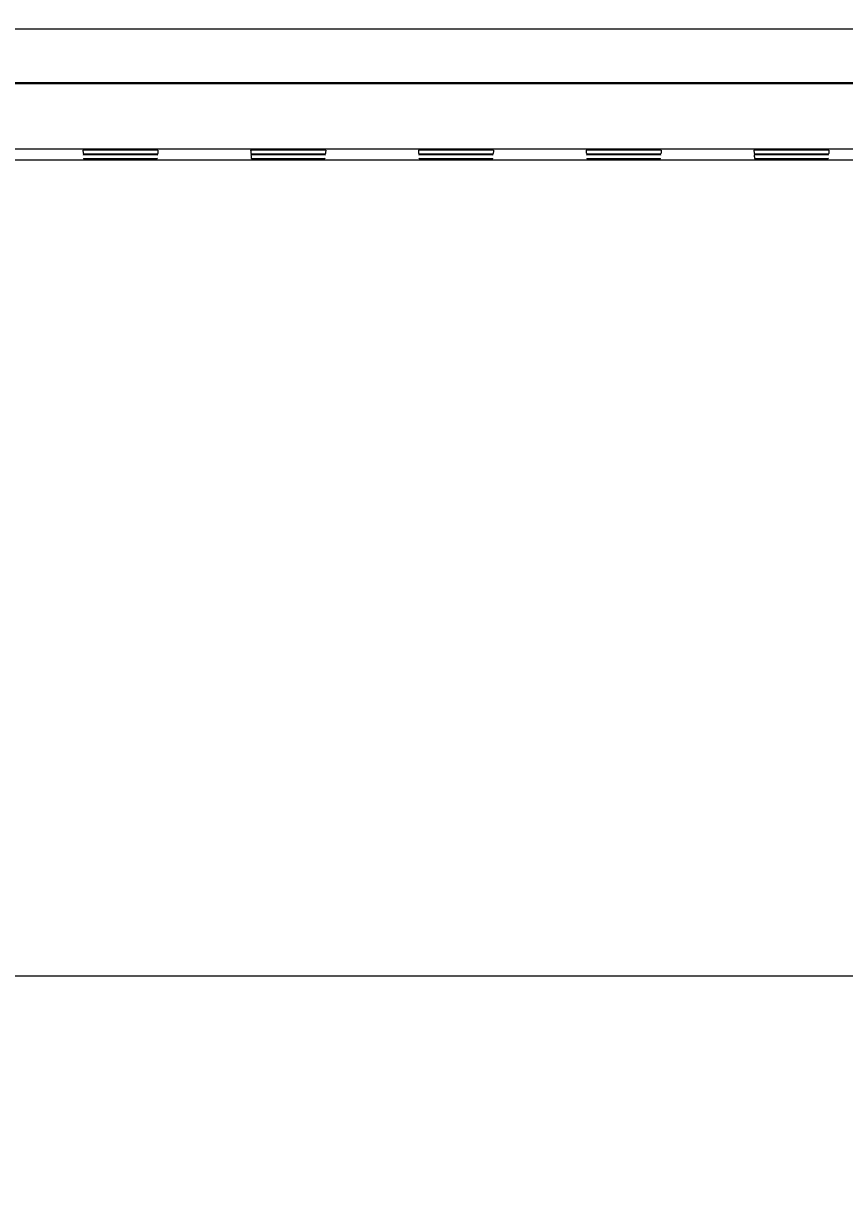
# Model space of a CAD drawing. Header units: millimetres. Extents: x -195 to 1349, y 148 to 750.
# Drawn here: x 1210.62 to 1232.63, y 473.46 to 505.18 of the extents above; entities that cross this region are included whole.
import ezdxf

# ---------------------------------------------------------------- set-up
doc = ezdxf.new("R2010")
doc.units = ezdxf.units.MM
doc.layers.get('0').update_dxf_attribs({"linetype": 'CONTINUOUS'})
doc.layers.get('Defpoints').update_dxf_attribs({"linetype": 'CONTINUOUS'})
doc.layers.add('4', color=7, linetype='CONTINUOUS', true_color=0xffffff)
doc.styles.add('ROMANC', font='romanc.shx', dxfattribs={"bigfont": 'gbcbig.shx'})
doc.dimstyles.new('YanXiu', dxfattribs={"dimtxt": 3.5, "dimasz": 2.2, "dimexe": 0.66, "dimexo": 0.66, "dimgap": 0.66, "dimtad": 0, "dimdec": 1, "dimdsep": 46, "dimtxsty": 'ROMANC', "dimcen": 0, "dimclrd": 131, "dimclre": 131, "dimclrt": 42, "dimazin": 2, "dimtfac": 1, "dimtdec": 1, "dimtofl": 0, "dimtmove": 0, "dimatfit": 3, "dimfxl": 1, "dimlwd": 5, "dimlwe": 5, "dimarcsym": 0})

# ---------------------------------------------------------------- blocks, each defined once
blk = doc.blocks.new('*D53')
at = {"color": 131, "lineweight": 5, "transparency": 16777216}
for p, q in [((1169.315, 493.241), (1169.315, 515.61)), ((1243.61, 492.48), (1243.61, 515.61)), ((1171.515, 514.95), (1200.469, 514.95)), ((1241.41, 514.95), (1212.456, 514.95))]:
    blk.add_line(p, q, dxfattribs=at)
at = {"color": 131, "lineweight": 18, "transparency": 16777216}
for points in [[(1171.515, 515.316), (1171.515, 514.583), (1169.315, 514.95)], [(1241.41, 515.316), (1241.41, 514.583), (1243.61, 514.95)]]:
    blk.add_solid(points, dxfattribs=at)
at = {"layer": 'Defpoints', "color": 0, "lineweight": 18, "transparency": 16777216}
for p in [(1243.61, 514.95), (1169.315, 492.581), (1243.61, 491.82)]:
    blk.add_point(p, dxfattribs=at)
at = {"color": 42, "lineweight": 18, "transparency": 16777216, "insert": (1206.462, 514.95), "char_height": 3.5, "attachment_point": 5, "style": 'ROMANC'}
blk.add_mtext('74.3', dxfattribs=at)
blk = doc.blocks.new('*D54')
at = {"color": 131, "lineweight": 5, "transparency": 16777216}
for p, q in [((1169.962, 501.388), (1169.962, 510.682)), ((1242.962, 501.388), (1242.962, 510.682)), ((1172.162, 510.022), (1202.969, 510.022)), ((1240.762, 510.022), (1209.956, 510.022))]:
    blk.add_line(p, q, dxfattribs=at)
at = {"color": 131, "lineweight": 18, "transparency": 16777216}
for points in [[(1172.162, 510.388), (1172.162, 509.655), (1169.962, 510.022)], [(1240.762, 510.388), (1240.762, 509.655), (1242.962, 510.022)]]:
    blk.add_solid(points, dxfattribs=at)
at = {"layer": 'Defpoints', "color": 0, "lineweight": 18, "transparency": 16777216}
for p in [(1242.962, 510.022), (1169.962, 500.728), (1242.962, 500.728)]:
    blk.add_point(p, dxfattribs=at)
at = {"color": 42, "lineweight": 18, "transparency": 16777216, "insert": (1206.462, 510.022), "char_height": 3.5, "attachment_point": 5, "style": 'ROMANC'}
blk.add_mtext('73', dxfattribs=at)
blk = doc.blocks.new('*D55')
at = {"color": 131, "lineweight": 5, "transparency": 16777216}
for p, q in [((1158.09, 492.7), (1158.09, 526.676)), ((1254.834, 492.885), (1254.834, 526.676)), ((1160.29, 526.016), (1200.469, 526.016)), ((1252.634, 526.016), (1212.456, 526.016))]:
    blk.add_line(p, q, dxfattribs=at)
at = {"color": 131, "lineweight": 18, "transparency": 16777216}
for points in [[(1160.29, 526.382), (1160.29, 525.649), (1158.09, 526.016)], [(1252.634, 526.382), (1252.634, 525.649), (1254.834, 526.016)]]:
    blk.add_solid(points, dxfattribs=at)
at = {"layer": 'Defpoints', "color": 0, "lineweight": 18, "transparency": 16777216}
for p in [(1254.834, 526.016), (1254.834, 492.225), (1158.09, 492.04)]:
    blk.add_point(p, dxfattribs=at)
at = {"color": 42, "lineweight": 18, "transparency": 16777216, "insert": (1206.462, 526.016), "char_height": 3.5, "attachment_point": 5, "style": 'ROMANC'}
blk.add_mtext('96.7', dxfattribs=at)
blk = doc.blocks.new('*D56')
at = {"color": 131, "lineweight": 5, "transparency": 16777216}
for p, q in [((1166.078, 504.008), (1166.078, 521.28)), ((1246.847, 504.008), (1246.847, 521.28)), ((1168.278, 520.62), (1200.469, 520.62)), ((1244.647, 520.62), (1212.456, 520.62))]:
    blk.add_line(p, q, dxfattribs=at)
at = {"color": 131, "lineweight": 18, "transparency": 16777216}
for points in [[(1168.278, 520.986), (1168.278, 520.253), (1166.078, 520.62)], [(1244.647, 520.986), (1244.647, 520.253), (1246.847, 520.62)]]:
    blk.add_solid(points, dxfattribs=at)
at = {"layer": 'Defpoints', "color": 0, "lineweight": 18, "transparency": 16777216}
for p in [(1246.847, 520.62), (1166.078, 503.348), (1246.847, 503.348)]:
    blk.add_point(p, dxfattribs=at)
at = {"color": 42, "lineweight": 18, "transparency": 16777216, "insert": (1206.462, 520.62), "char_height": 3.5, "attachment_point": 5, "style": 'ROMANC'}
blk.add_mtext('80.8', dxfattribs=at)
blk = doc.blocks.new('*D58')
at = {"color": 131, "lineweight": 5, "transparency": 16777216}
for p, q in [((1156.64, 502.079), (1156.64, 531.65)), ((1256.284, 502.079), (1256.284, 531.65)), ((1158.84, 530.99), (1200.469, 530.99)), ((1254.084, 530.99), (1212.456, 530.99))]:
    blk.add_line(p, q, dxfattribs=at)
at = {"color": 131, "lineweight": 18, "transparency": 16777216}
for points in [[(1158.84, 531.357), (1158.84, 530.624), (1156.64, 530.99)], [(1254.084, 531.357), (1254.084, 530.624), (1256.284, 530.99)]]:
    blk.add_solid(points, dxfattribs=at)
at = {"layer": 'Defpoints', "color": 0, "lineweight": 18, "transparency": 16777216}
for p in [(1256.284, 530.99), (1156.64, 501.419), (1256.284, 501.419)]:
    blk.add_point(p, dxfattribs=at)
at = {"color": 42, "lineweight": 18, "transparency": 16777216, "insert": (1206.462, 530.99), "char_height": 3.5, "attachment_point": 5, "style": 'ROMANC'}
blk.add_mtext('99.6', dxfattribs=at)
blk = doc.blocks.new('*D59')
at = {"color": 131, "lineweight": 5, "transparency": 16777216}
for p, q in [((1151.266, 503.956), (1151.266, 539.12)), ((1261.659, 503.956), (1261.659, 539.12)), ((1153.466, 538.46), (1199.219, 538.46)), ((1259.459, 538.46), (1213.706, 538.46))]:
    blk.add_line(p, q, dxfattribs=at)
at = {"color": 131, "lineweight": 18, "transparency": 16777216}
for points in [[(1153.466, 538.826), (1153.466, 538.093), (1151.266, 538.46)], [(1259.459, 538.826), (1259.459, 538.093), (1261.659, 538.46)]]:
    blk.add_solid(points, dxfattribs=at)
at = {"layer": 'Defpoints', "color": 0, "lineweight": 18, "transparency": 16777216}
for p in [(1261.659, 538.46), (1151.266, 503.296), (1261.659, 503.296)]:
    blk.add_point(p, dxfattribs=at)
at = {"color": 42, "lineweight": 18, "transparency": 16777216, "insert": (1206.462, 538.46), "char_height": 3.5, "attachment_point": 5, "style": 'ROMANC'}
blk.add_mtext('110.4', dxfattribs=at)
blk = doc.blocks.new('*D65')
at = {"color": 131, "lineweight": 5, "transparency": 16777216}
for p, q in [((1165.461, 474.118), (1165.461, 480.294)), ((1247.459, 474.118), (1247.459, 480.294)), ((1167.661, 479.634), (1202.967, 479.634)), ((1245.259, 479.634), (1209.953, 479.634))]:
    blk.add_line(p, q, dxfattribs=at)
at = {"color": 131, "lineweight": 18, "transparency": 16777216}
for points in [[(1167.661, 480.001), (1167.661, 479.267), (1165.461, 479.634)], [(1245.259, 480.001), (1245.259, 479.267), (1247.459, 479.634)]]:
    blk.add_solid(points, dxfattribs=at)
at = {"layer": 'Defpoints', "color": 0, "lineweight": 18, "transparency": 16777216}
for p in [(1247.459, 479.634), (1165.461, 473.458), (1247.459, 473.458)]:
    blk.add_point(p, dxfattribs=at)
at = {"color": 42, "lineweight": 18, "transparency": 16777216, "insert": (1206.46, 479.634), "char_height": 3.5, "attachment_point": 5, "style": 'ROMANC'}
blk.add_mtext('82', dxfattribs=at)

msp = doc.modelspace()

# ---------------------------------------------------------------- linework, layer by layer
at = {"layer": '4', "color": 7, "linetype": 'Continuous', "lineweight": 18}
for p, q in [((1247.243, 505.033), (1165.682, 505.033)), ((1246.876, 503.597), (1166.048, 503.597)), ((1246.847, 503.567), (1166.078, 503.567)), ((1175.44, 501.822), (1237.485, 501.822))]:
    msp.add_line(p, q, dxfattribs=at)
for points, knots in [([(1214.219, 501.785), (1214.219, 501.785), (1214.213, 501.786), (1214.194, 501.786), (1214.186, 501.786), (1214.172, 501.787), (1214.166, 501.787), (1214.155, 501.787), (1214.149, 501.787), (1214.13, 501.787), (1214.102, 501.787), (1214.068, 501.788), (1214.041, 501.788), (1214.032, 501.788), (1214.012, 501.788), (1214.002, 501.788), (1213.97, 501.788), (1213.948, 501.789), (1213.878, 501.789), (1213.828, 501.789), (1213.759, 501.789), (1213.745, 501.789), (1213.716, 501.789), (1213.702, 501.79), (1213.658, 501.79), (1213.629, 501.79), (1213.568, 501.79), (1213.537, 501.79), (1213.49, 501.79), (1213.474, 501.79), (1213.442, 501.79), (1213.426, 501.79), (1213.377, 501.79), (1213.312, 501.79), (1213.246, 501.79), (1213.18, 501.79), (1213.147, 501.79), (1213.098, 501.79), (1213.081, 501.79), (1213.049, 501.79), (1212.967, 501.79), (1212.889, 501.79), (1212.813, 501.79), (1212.797, 501.79), (1212.767, 501.79), (1212.753, 501.79), (1212.709, 501.789), (1212.681, 501.789), (1212.599, 501.789), (1212.548, 501.789), (1212.489, 501.789), (1212.478, 501.789), (1212.455, 501.788), (1212.445, 501.788), (1212.413, 501.788), (1212.394, 501.788), (1212.357, 501.788), (1212.34, 501.788), (1212.309, 501.787), (1212.295, 501.787), (1212.269, 501.787), (1212.247, 501.786), (1212.231, 501.786), (1212.218, 501.786), (1212.213, 501.786), (1212.207, 501.785), (1212.205, 501.785), (1212.205, 501.785)], [0, 0, 0, 0, 0.0625, 0.0625, 0.09375, 0.09375, 0.109375, 0.109375, 0.125, 0.125, 0.15625, 0.1875, 0.1875, 0.203125, 0.203125, 0.21875, 0.21875, 0.25, 0.25, 0.3125, 0.3125, 0.328125, 0.328125, 0.34375, 0.34375, 0.375, 0.375, 0.40625, 0.40625, 0.421875, 0.421875, 0.4375, 0.4375, 0.46875, 0.5, 0.5, 0.53125, 0.53125, 0.546875, 0.546875, 0.5625, 0.625, 0.625, 0.640625, 0.640625, 0.65625, 0.65625, 0.6875, 0.6875, 0.75, 0.75, 0.765625, 0.765625, 0.78125, 0.78125, 0.8125, 0.8125, 0.84375, 0.84375, 0.875, 0.875, 0.90625, 0.9375, 0.9375, 0.96875, 0.96875, 1, 1, 1, 1]), ([(1212.205, 501.785), (1212.206, 501.772), (1212.207, 501.758), (1212.209, 501.736), (1212.209, 501.727), (1212.21, 501.71), (1212.211, 501.703), (1212.211, 501.696)], [0, 0, 0, 0, 0.448295, 0.448295, 0.75351, 0.75351, 1, 1, 1, 1]), ([(1212.211, 501.696), (1212.212, 501.695), (1212.218, 501.695), (1212.237, 501.695), (1212.245, 501.694), (1212.264, 501.694), (1212.275, 501.694), (1212.3, 501.694), (1212.328, 501.693), (1212.362, 501.693), (1212.389, 501.693), (1212.398, 501.693), (1212.418, 501.693), (1212.428, 501.693), (1212.46, 501.692), (1212.482, 501.692), (1212.551, 501.692), (1212.601, 501.692), (1212.669, 501.691), (1212.683, 501.691), (1212.712, 501.691), (1212.726, 501.691), (1212.769, 501.691), (1212.799, 501.691), (1212.859, 501.691), (1212.89, 501.691), (1212.937, 501.691), (1212.952, 501.691), (1212.984, 501.691), (1213.001, 501.691), (1213.049, 501.691), (1213.114, 501.691), (1213.179, 501.691), (1213.244, 501.691), (1213.277, 501.691), (1213.326, 501.691), (1213.342, 501.691), (1213.375, 501.691), (1213.456, 501.691), (1213.534, 501.691), (1213.609, 501.691), (1213.624, 501.691), (1213.654, 501.691), (1213.669, 501.691), (1213.713, 501.691), (1213.741, 501.691), (1213.822, 501.692), (1213.873, 501.692), (1213.931, 501.692), (1213.942, 501.692), (1213.964, 501.692), (1213.975, 501.692), (1214.006, 501.693), (1214.026, 501.693), (1214.062, 501.693), (1214.079, 501.693), (1214.11, 501.693), (1214.124, 501.694), (1214.149, 501.694), (1214.171, 501.694), (1214.187, 501.695), (1214.2, 501.695), (1214.205, 501.695), (1214.212, 501.695), (1214.213, 501.696), (1214.213, 501.696)], [0, 0, 0, 0, 0.0625, 0.0625, 0.09375, 0.09375, 0.125, 0.125, 0.15625, 0.1875, 0.1875, 0.203125, 0.203125, 0.21875, 0.21875, 0.25, 0.25, 0.3125, 0.3125, 0.328125, 0.328125, 0.34375, 0.34375, 0.375, 0.375, 0.40625, 0.40625, 0.421875, 0.421875, 0.4375, 0.4375, 0.46875, 0.5, 0.5, 0.53125, 0.53125, 0.546875, 0.546875, 0.5625, 0.625, 0.625, 0.640625, 0.640625, 0.65625, 0.65625, 0.6875, 0.6875, 0.75, 0.75, 0.765625, 0.765625, 0.78125, 0.78125, 0.8125, 0.8125, 0.84375, 0.84375, 0.875, 0.875, 0.90625, 0.9375, 0.9375, 0.96875, 0.96875, 1, 1, 1, 1]), ([(1214.211, 501.659), (1214.211, 501.66), (1214.204, 501.66), (1214.185, 501.66), (1214.177, 501.661), (1214.163, 501.661), (1214.158, 501.661), (1214.147, 501.661), (1214.141, 501.661), (1214.122, 501.661), (1214.094, 501.662), (1214.061, 501.662), (1214.034, 501.662), (1214.024, 501.662), (1214.005, 501.662), (1213.995, 501.662), (1213.963, 501.663), (1213.941, 501.663), (1213.872, 501.663), (1213.822, 501.663), (1213.754, 501.664), (1213.74, 501.664), (1213.712, 501.664), (1213.698, 501.664), (1213.654, 501.664), (1213.625, 501.664), (1213.565, 501.664), (1213.534, 501.664), (1213.487, 501.664), (1213.472, 501.664), (1213.44, 501.664), (1213.424, 501.664), (1213.375, 501.664), (1213.311, 501.664), (1213.246, 501.664), (1213.181, 501.664), (1213.148, 501.664), (1213.099, 501.664), (1213.083, 501.664), (1213.05, 501.664), (1212.969, 501.664), (1212.892, 501.664), (1212.816, 501.664), (1212.801, 501.664), (1212.771, 501.664), (1212.757, 501.664), (1212.713, 501.664), (1212.685, 501.664), (1212.604, 501.663), (1212.554, 501.663), (1212.495, 501.663), (1212.484, 501.663), (1212.462, 501.663), (1212.451, 501.663), (1212.42, 501.662), (1212.401, 501.662), (1212.365, 501.662), (1212.348, 501.662), (1212.317, 501.662), (1212.303, 501.661), (1212.278, 501.661), (1212.256, 501.661), (1212.24, 501.66), (1212.227, 501.66), (1212.222, 501.66), (1212.216, 501.66), (1212.214, 501.659), (1212.214, 501.659)], [0, 0, 0, 0, 0.0625, 0.0625, 0.09375, 0.09375, 0.109375, 0.109375, 0.125, 0.125, 0.15625, 0.1875, 0.1875, 0.203125, 0.203125, 0.21875, 0.21875, 0.25, 0.25, 0.3125, 0.3125, 0.328125, 0.328125, 0.34375, 0.34375, 0.375, 0.375, 0.40625, 0.40625, 0.421875, 0.421875, 0.4375, 0.4375, 0.46875, 0.5, 0.5, 0.53125, 0.53125, 0.546875, 0.546875, 0.5625, 0.625, 0.625, 0.640625, 0.640625, 0.65625, 0.65625, 0.6875, 0.6875, 0.75, 0.75, 0.765625, 0.765625, 0.78125, 0.78125, 0.8125, 0.8125, 0.84375, 0.84375, 0.875, 0.875, 0.90625, 0.9375, 0.9375, 0.96875, 0.96875, 1, 1, 1, 1]), ([(1212.22, 501.57), (1212.22, 501.57), (1212.227, 501.569), (1212.246, 501.569), (1212.253, 501.569), (1212.272, 501.568), (1212.283, 501.568), (1212.308, 501.568), (1212.336, 501.568), (1212.369, 501.567), (1212.396, 501.567), (1212.406, 501.567), (1212.425, 501.567), (1212.435, 501.567), (1212.466, 501.567), (1212.488, 501.566), (1212.557, 501.566), (1212.607, 501.566), (1212.674, 501.566), (1212.688, 501.566), (1212.716, 501.566), (1212.73, 501.566), (1212.773, 501.565), (1212.802, 501.565), (1212.862, 501.565), (1212.893, 501.565), (1212.939, 501.565), (1212.955, 501.565), (1212.986, 501.565), (1213.002, 501.565), (1213.05, 501.565), (1213.115, 501.565), (1213.179, 501.565), (1213.244, 501.565), (1213.276, 501.565), (1213.325, 501.565), (1213.341, 501.565), (1213.374, 501.565), (1213.454, 501.565), (1213.531, 501.565), (1213.606, 501.565), (1213.621, 501.565), (1213.65, 501.565), (1213.665, 501.565), (1213.708, 501.566), (1213.736, 501.566), (1213.817, 501.566), (1213.867, 501.566), (1213.925, 501.566), (1213.936, 501.566), (1213.958, 501.567), (1213.968, 501.567), (1213.999, 501.567), (1214.019, 501.567), (1214.055, 501.567), (1214.071, 501.567), (1214.102, 501.568), (1214.116, 501.568), (1214.141, 501.568), (1214.163, 501.569), (1214.179, 501.569), (1214.191, 501.569), (1214.196, 501.569), (1214.203, 501.57), (1214.204, 501.57), (1214.204, 501.57)], [0, 0, 0, 0, 0.0625, 0.0625, 0.09375, 0.09375, 0.125, 0.125, 0.15625, 0.1875, 0.1875, 0.203125, 0.203125, 0.21875, 0.21875, 0.25, 0.25, 0.3125, 0.3125, 0.328125, 0.328125, 0.34375, 0.34375, 0.375, 0.375, 0.40625, 0.40625, 0.421875, 0.421875, 0.4375, 0.4375, 0.46875, 0.5, 0.5, 0.53125, 0.53125, 0.546875, 0.546875, 0.5625, 0.625, 0.625, 0.640625, 0.640625, 0.65625, 0.65625, 0.6875, 0.6875, 0.75, 0.75, 0.765625, 0.765625, 0.78125, 0.78125, 0.8125, 0.8125, 0.84375, 0.84375, 0.875, 0.875, 0.90625, 0.9375, 0.9375, 0.96875, 0.96875, 1, 1, 1, 1]), ([(1214.219, 501.785), (1214.218, 501.772), (1214.218, 501.758), (1214.216, 501.736), (1214.215, 501.727), (1214.214, 501.71), (1214.214, 501.703), (1214.213, 501.696)], [0, 0, 0, 0, 0.448296, 0.448296, 0.75351, 0.75351, 1, 1, 1, 1]), ([(1218.719, 501.785), (1218.719, 501.785), (1218.713, 501.786), (1218.694, 501.786), (1218.686, 501.786), (1218.672, 501.787), (1218.666, 501.787), (1218.655, 501.787), (1218.649, 501.787), (1218.63, 501.787), (1218.602, 501.787), (1218.568, 501.788), (1218.541, 501.788), (1218.532, 501.788), (1218.512, 501.788), (1218.502, 501.788), (1218.47, 501.788), (1218.448, 501.789), (1218.378, 501.789), (1218.328, 501.789), (1218.259, 501.789), (1218.245, 501.789), (1218.216, 501.789), (1218.202, 501.79), (1218.158, 501.79), (1218.129, 501.79), (1218.068, 501.79), (1218.037, 501.79), (1217.99, 501.79), (1217.974, 501.79), (1217.942, 501.79), (1217.926, 501.79), (1217.877, 501.79), (1217.812, 501.79), (1217.746, 501.79), (1217.68, 501.79), (1217.647, 501.79), (1217.598, 501.79), (1217.581, 501.79), (1217.549, 501.79), (1217.467, 501.79), (1217.389, 501.79), (1217.313, 501.79), (1217.297, 501.79), (1217.267, 501.79), (1217.253, 501.79), (1217.209, 501.789), (1217.181, 501.789), (1217.099, 501.789), (1217.048, 501.789), (1216.989, 501.789), (1216.978, 501.789), (1216.955, 501.788), (1216.945, 501.788), (1216.913, 501.788), (1216.894, 501.788), (1216.857, 501.788), (1216.84, 501.788), (1216.809, 501.787), (1216.795, 501.787), (1216.769, 501.787), (1216.747, 501.786), (1216.731, 501.786), (1216.718, 501.786), (1216.713, 501.786), (1216.707, 501.785), (1216.705, 501.785), (1216.705, 501.785)], [0, 0, 0, 0, 0.0625, 0.0625, 0.09375, 0.09375, 0.109375, 0.109375, 0.125, 0.125, 0.15625, 0.1875, 0.1875, 0.203125, 0.203125, 0.21875, 0.21875, 0.25, 0.25, 0.3125, 0.3125, 0.328125, 0.328125, 0.34375, 0.34375, 0.375, 0.375, 0.40625, 0.40625, 0.421875, 0.421875, 0.4375, 0.4375, 0.46875, 0.5, 0.5, 0.53125, 0.53125, 0.546875, 0.546875, 0.5625, 0.625, 0.625, 0.640625, 0.640625, 0.65625, 0.65625, 0.6875, 0.6875, 0.75, 0.75, 0.765625, 0.765625, 0.78125, 0.78125, 0.8125, 0.8125, 0.84375, 0.84375, 0.875, 0.875, 0.90625, 0.9375, 0.9375, 0.96875, 0.96875, 1, 1, 1, 1]), ([(1216.705, 501.785), (1216.706, 501.772), (1216.707, 501.758), (1216.709, 501.736), (1216.709, 501.727), (1216.71, 501.71), (1216.711, 501.703), (1216.711, 501.696)], [0, 0, 0, 0, 0.448295, 0.448295, 0.75351, 0.75351, 1, 1, 1, 1]), ([(1216.711, 501.696), (1216.712, 501.695), (1216.718, 501.695), (1216.737, 501.695), (1216.745, 501.694), (1216.764, 501.694), (1216.775, 501.694), (1216.8, 501.694), (1216.828, 501.693), (1216.862, 501.693), (1216.889, 501.693), (1216.898, 501.693), (1216.918, 501.693), (1216.928, 501.693), (1216.96, 501.692), (1216.982, 501.692), (1217.051, 501.692), (1217.101, 501.692), (1217.169, 501.691), (1217.183, 501.691), (1217.212, 501.691), (1217.226, 501.691), (1217.269, 501.691), (1217.299, 501.691), (1217.359, 501.691), (1217.39, 501.691), (1217.437, 501.691), (1217.452, 501.691), (1217.484, 501.691), (1217.501, 501.691), (1217.549, 501.691), (1217.614, 501.691), (1217.679, 501.691), (1217.744, 501.691), (1217.777, 501.691), (1217.826, 501.691), (1217.842, 501.691), (1217.875, 501.691), (1217.956, 501.691), (1218.034, 501.691), (1218.109, 501.691), (1218.124, 501.691), (1218.154, 501.691), (1218.169, 501.691), (1218.213, 501.691), (1218.241, 501.691), (1218.322, 501.692), (1218.373, 501.692), (1218.431, 501.692), (1218.442, 501.692), (1218.464, 501.692), (1218.475, 501.692), (1218.506, 501.693), (1218.526, 501.693), (1218.562, 501.693), (1218.579, 501.693), (1218.61, 501.693), (1218.624, 501.694), (1218.649, 501.694), (1218.671, 501.694), (1218.687, 501.695), (1218.7, 501.695), (1218.705, 501.695), (1218.712, 501.695), (1218.713, 501.696), (1218.713, 501.696)], [0, 0, 0, 0, 0.0625, 0.0625, 0.09375, 0.09375, 0.125, 0.125, 0.15625, 0.1875, 0.1875, 0.203125, 0.203125, 0.21875, 0.21875, 0.25, 0.25, 0.3125, 0.3125, 0.328125, 0.328125, 0.34375, 0.34375, 0.375, 0.375, 0.40625, 0.40625, 0.421875, 0.421875, 0.4375, 0.4375, 0.46875, 0.5, 0.5, 0.53125, 0.53125, 0.546875, 0.546875, 0.5625, 0.625, 0.625, 0.640625, 0.640625, 0.65625, 0.65625, 0.6875, 0.6875, 0.75, 0.75, 0.765625, 0.765625, 0.78125, 0.78125, 0.8125, 0.8125, 0.84375, 0.84375, 0.875, 0.875, 0.90625, 0.9375, 0.9375, 0.96875, 0.96875, 1, 1, 1, 1]), ([(1218.711, 501.659), (1218.711, 501.66), (1218.704, 501.66), (1218.685, 501.66), (1218.677, 501.661), (1218.663, 501.661), (1218.658, 501.661), (1218.647, 501.661), (1218.641, 501.661), (1218.622, 501.661), (1218.594, 501.662), (1218.561, 501.662), (1218.534, 501.662), (1218.524, 501.662), (1218.505, 501.662), (1218.495, 501.662), (1218.463, 501.663), (1218.441, 501.663), (1218.372, 501.663), (1218.322, 501.663), (1218.254, 501.664), (1218.24, 501.664), (1218.212, 501.664), (1218.198, 501.664), (1218.154, 501.664), (1218.125, 501.664), (1218.065, 501.664), (1218.034, 501.664), (1217.987, 501.664), (1217.972, 501.664), (1217.94, 501.664), (1217.924, 501.664), (1217.875, 501.664), (1217.811, 501.664), (1217.746, 501.664), (1217.681, 501.664), (1217.648, 501.664), (1217.599, 501.664), (1217.583, 501.664), (1217.55, 501.664), (1217.469, 501.664), (1217.392, 501.664), (1217.316, 501.664), (1217.301, 501.664), (1217.271, 501.664), (1217.257, 501.664), (1217.213, 501.664), (1217.185, 501.664), (1217.104, 501.663), (1217.054, 501.663), (1216.995, 501.663), (1216.984, 501.663), (1216.962, 501.663), (1216.951, 501.663), (1216.92, 501.662), (1216.901, 501.662), (1216.865, 501.662), (1216.848, 501.662), (1216.817, 501.662), (1216.803, 501.661), (1216.778, 501.661), (1216.756, 501.661), (1216.74, 501.66), (1216.727, 501.66), (1216.722, 501.66), (1216.716, 501.66), (1216.714, 501.659), (1216.714, 501.659)], [0, 0, 0, 0, 0.0625, 0.0625, 0.09375, 0.09375, 0.109375, 0.109375, 0.125, 0.125, 0.15625, 0.1875, 0.1875, 0.203125, 0.203125, 0.21875, 0.21875, 0.25, 0.25, 0.3125, 0.3125, 0.328125, 0.328125, 0.34375, 0.34375, 0.375, 0.375, 0.40625, 0.40625, 0.421875, 0.421875, 0.4375, 0.4375, 0.46875, 0.5, 0.5, 0.53125, 0.53125, 0.546875, 0.546875, 0.5625, 0.625, 0.625, 0.640625, 0.640625, 0.65625, 0.65625, 0.6875, 0.6875, 0.75, 0.75, 0.765625, 0.765625, 0.78125, 0.78125, 0.8125, 0.8125, 0.84375, 0.84375, 0.875, 0.875, 0.90625, 0.9375, 0.9375, 0.96875, 0.96875, 1, 1, 1, 1]), ([(1216.714, 501.659), (1216.715, 501.647), (1216.716, 501.635), (1216.717, 501.614), (1216.718, 501.605), (1216.719, 501.588), (1216.72, 501.579), (1216.72, 501.57)], [0, 0, 0, 0, 0.406541, 0.406541, 0.703271, 0.703271, 1, 1, 1, 1]), ([(1216.72, 501.57), (1216.72, 501.57), (1216.727, 501.569), (1216.746, 501.569), (1216.753, 501.569), (1216.772, 501.568), (1216.783, 501.568), (1216.808, 501.568), (1216.836, 501.568), (1216.869, 501.567), (1216.896, 501.567), (1216.906, 501.567), (1216.925, 501.567), (1216.935, 501.567), (1216.966, 501.567), (1216.988, 501.566), (1217.057, 501.566), (1217.107, 501.566), (1217.174, 501.566), (1217.188, 501.566), (1217.216, 501.566), (1217.23, 501.566), (1217.273, 501.565), (1217.302, 501.565), (1217.362, 501.565), (1217.393, 501.565), (1217.439, 501.565), (1217.455, 501.565), (1217.486, 501.565), (1217.502, 501.565), (1217.55, 501.565), (1217.615, 501.565), (1217.679, 501.565), (1217.744, 501.565), (1217.776, 501.565), (1217.825, 501.565), (1217.841, 501.565), (1217.874, 501.565), (1217.954, 501.565), (1218.031, 501.565), (1218.106, 501.565), (1218.121, 501.565), (1218.15, 501.565), (1218.165, 501.565), (1218.208, 501.566), (1218.236, 501.566), (1218.317, 501.566), (1218.367, 501.566), (1218.425, 501.566), (1218.436, 501.566), (1218.458, 501.567), (1218.468, 501.567), (1218.499, 501.567), (1218.519, 501.567), (1218.555, 501.567), (1218.571, 501.567), (1218.602, 501.568), (1218.616, 501.568), (1218.641, 501.568), (1218.663, 501.569), (1218.679, 501.569), (1218.691, 501.569), (1218.696, 501.569), (1218.703, 501.57), (1218.704, 501.57), (1218.704, 501.57)], [0, 0, 0, 0, 0.0625, 0.0625, 0.09375, 0.09375, 0.125, 0.125, 0.15625, 0.1875, 0.1875, 0.203125, 0.203125, 0.21875, 0.21875, 0.25, 0.25, 0.3125, 0.3125, 0.328125, 0.328125, 0.34375, 0.34375, 0.375, 0.375, 0.40625, 0.40625, 0.421875, 0.421875, 0.4375, 0.4375, 0.46875, 0.5, 0.5, 0.53125, 0.53125, 0.546875, 0.546875, 0.5625, 0.625, 0.625, 0.640625, 0.640625, 0.65625, 0.65625, 0.6875, 0.6875, 0.75, 0.75, 0.765625, 0.765625, 0.78125, 0.78125, 0.8125, 0.8125, 0.84375, 0.84375, 0.875, 0.875, 0.90625, 0.9375, 0.9375, 0.96875, 0.96875, 1, 1, 1, 1]), ([(1218.719, 501.785), (1218.718, 501.772), (1218.718, 501.758), (1218.716, 501.736), (1218.715, 501.727), (1218.714, 501.71), (1218.714, 501.703), (1218.713, 501.696)], [0, 0, 0, 0, 0.448296, 0.448296, 0.75351, 0.75351, 1, 1, 1, 1]), ([(1223.219, 501.785), (1223.219, 501.785), (1223.213, 501.786), (1223.194, 501.786), (1223.186, 501.786), (1223.172, 501.787), (1223.166, 501.787), (1223.155, 501.787), (1223.149, 501.787), (1223.13, 501.787), (1223.102, 501.787), (1223.068, 501.788), (1223.041, 501.788), (1223.032, 501.788), (1223.012, 501.788), (1223.002, 501.788), (1222.97, 501.788), (1222.948, 501.789), (1222.878, 501.789), (1222.828, 501.789), (1222.759, 501.789), (1222.745, 501.789), (1222.716, 501.789), (1222.702, 501.79), (1222.658, 501.79), (1222.629, 501.79), (1222.568, 501.79), (1222.537, 501.79), (1222.49, 501.79), (1222.474, 501.79), (1222.442, 501.79), (1222.426, 501.79), (1222.377, 501.79), (1222.312, 501.79), (1222.246, 501.79), (1222.18, 501.79), (1222.147, 501.79), (1222.098, 501.79), (1222.081, 501.79), (1222.049, 501.79), (1221.967, 501.79), (1221.889, 501.79), (1221.813, 501.79), (1221.797, 501.79), (1221.767, 501.79), (1221.753, 501.79), (1221.709, 501.789), (1221.681, 501.789), (1221.599, 501.789), (1221.548, 501.789), (1221.489, 501.789), (1221.478, 501.789), (1221.455, 501.788), (1221.445, 501.788), (1221.413, 501.788), (1221.394, 501.788), (1221.357, 501.788), (1221.34, 501.788), (1221.309, 501.787), (1221.295, 501.787), (1221.269, 501.787), (1221.247, 501.786), (1221.231, 501.786), (1221.218, 501.786), (1221.213, 501.786), (1221.207, 501.785), (1221.205, 501.785), (1221.205, 501.785)], [0, 0, 0, 0, 0.0625, 0.0625, 0.09375, 0.09375, 0.109375, 0.109375, 0.125, 0.125, 0.15625, 0.1875, 0.1875, 0.203125, 0.203125, 0.21875, 0.21875, 0.25, 0.25, 0.3125, 0.3125, 0.328125, 0.328125, 0.34375, 0.34375, 0.375, 0.375, 0.40625, 0.40625, 0.421875, 0.421875, 0.4375, 0.4375, 0.46875, 0.5, 0.5, 0.53125, 0.53125, 0.546875, 0.546875, 0.5625, 0.625, 0.625, 0.640625, 0.640625, 0.65625, 0.65625, 0.6875, 0.6875, 0.75, 0.75, 0.765625, 0.765625, 0.78125, 0.78125, 0.8125, 0.8125, 0.84375, 0.84375, 0.875, 0.875, 0.90625, 0.9375, 0.9375, 0.96875, 0.96875, 1, 1, 1, 1]), ([(1221.205, 501.785), (1221.206, 501.772), (1221.207, 501.758), (1221.209, 501.736), (1221.209, 501.727), (1221.21, 501.71), (1221.211, 501.703), (1221.211, 501.696)], [0, 0, 0, 0, 0.448295, 0.448295, 0.75351, 0.75351, 1, 1, 1, 1]), ([(1221.211, 501.696), (1221.212, 501.695), (1221.218, 501.695), (1221.237, 501.695), (1221.245, 501.694), (1221.264, 501.694), (1221.275, 501.694), (1221.3, 501.694), (1221.328, 501.693), (1221.362, 501.693), (1221.389, 501.693), (1221.398, 501.693), (1221.418, 501.693), (1221.428, 501.693), (1221.46, 501.692), (1221.482, 501.692), (1221.551, 501.692), (1221.601, 501.692), (1221.669, 501.691), (1221.683, 501.691), (1221.712, 501.691), (1221.726, 501.691), (1221.769, 501.691), (1221.799, 501.691), (1221.859, 501.691), (1221.89, 501.691), (1221.937, 501.691), (1221.952, 501.691), (1221.984, 501.691), (1222.001, 501.691), (1222.049, 501.691), (1222.114, 501.691), (1222.179, 501.691), (1222.244, 501.691), (1222.277, 501.691), (1222.326, 501.691), (1222.342, 501.691), (1222.375, 501.691), (1222.456, 501.691), (1222.534, 501.691), (1222.609, 501.691), (1222.624, 501.691), (1222.654, 501.691), (1222.669, 501.691), (1222.713, 501.691), (1222.741, 501.691), (1222.822, 501.692), (1222.873, 501.692), (1222.931, 501.692), (1222.942, 501.692), (1222.964, 501.692), (1222.975, 501.692), (1223.006, 501.693), (1223.026, 501.693), (1223.062, 501.693), (1223.079, 501.693), (1223.11, 501.693), (1223.124, 501.694), (1223.149, 501.694), (1223.171, 501.694), (1223.187, 501.695), (1223.2, 501.695), (1223.205, 501.695), (1223.212, 501.695), (1223.213, 501.696), (1223.213, 501.696)], [0, 0, 0, 0, 0.0625, 0.0625, 0.09375, 0.09375, 0.125, 0.125, 0.15625, 0.1875, 0.1875, 0.203125, 0.203125, 0.21875, 0.21875, 0.25, 0.25, 0.3125, 0.3125, 0.328125, 0.328125, 0.34375, 0.34375, 0.375, 0.375, 0.40625, 0.40625, 0.421875, 0.421875, 0.4375, 0.4375, 0.46875, 0.5, 0.5, 0.53125, 0.53125, 0.546875, 0.546875, 0.5625, 0.625, 0.625, 0.640625, 0.640625, 0.65625, 0.65625, 0.6875, 0.6875, 0.75, 0.75, 0.765625, 0.765625, 0.78125, 0.78125, 0.8125, 0.8125, 0.84375, 0.84375, 0.875, 0.875, 0.90625, 0.9375, 0.9375, 0.96875, 0.96875, 1, 1, 1, 1]), ([(1223.211, 501.659), (1223.211, 501.66), (1223.204, 501.66), (1223.185, 501.66), (1223.177, 501.661), (1223.163, 501.661), (1223.158, 501.661), (1223.147, 501.661), (1223.141, 501.661), (1223.122, 501.661), (1223.094, 501.662), (1223.061, 501.662), (1223.034, 501.662), (1223.024, 501.662), (1223.005, 501.662), (1222.995, 501.662), (1222.963, 501.663), (1222.941, 501.663), (1222.872, 501.663), (1222.822, 501.663), (1222.754, 501.664), (1222.74, 501.664), (1222.712, 501.664), (1222.698, 501.664), (1222.654, 501.664), (1222.625, 501.664), (1222.565, 501.664), (1222.534, 501.664), (1222.487, 501.664), (1222.472, 501.664), (1222.44, 501.664), (1222.424, 501.664), (1222.375, 501.664), (1222.311, 501.664), (1222.246, 501.664), (1222.181, 501.664), (1222.148, 501.664), (1222.099, 501.664), (1222.083, 501.664), (1222.05, 501.664), (1221.969, 501.664), (1221.892, 501.664), (1221.816, 501.664), (1221.801, 501.664), (1221.771, 501.664), (1221.757, 501.664), (1221.713, 501.664), (1221.685, 501.664), (1221.604, 501.663), (1221.554, 501.663), (1221.495, 501.663), (1221.484, 501.663), (1221.462, 501.663), (1221.451, 501.663), (1221.42, 501.662), (1221.401, 501.662), (1221.365, 501.662), (1221.348, 501.662), (1221.317, 501.662), (1221.303, 501.661), (1221.278, 501.661), (1221.256, 501.661), (1221.24, 501.66), (1221.227, 501.66), (1221.222, 501.66), (1221.216, 501.66), (1221.214, 501.659), (1221.214, 501.659)], [0, 0, 0, 0, 0.0625, 0.0625, 0.09375, 0.09375, 0.109375, 0.109375, 0.125, 0.125, 0.15625, 0.1875, 0.1875, 0.203125, 0.203125, 0.21875, 0.21875, 0.25, 0.25, 0.3125, 0.3125, 0.328125, 0.328125, 0.34375, 0.34375, 0.375, 0.375, 0.40625, 0.40625, 0.421875, 0.421875, 0.4375, 0.4375, 0.46875, 0.5, 0.5, 0.53125, 0.53125, 0.546875, 0.546875, 0.5625, 0.625, 0.625, 0.640625, 0.640625, 0.65625, 0.65625, 0.6875, 0.6875, 0.75, 0.75, 0.765625, 0.765625, 0.78125, 0.78125, 0.8125, 0.8125, 0.84375, 0.84375, 0.875, 0.875, 0.90625, 0.9375, 0.9375, 0.96875, 0.96875, 1, 1, 1, 1]), ([(1221.22, 501.57), (1221.22, 501.57), (1221.227, 501.569), (1221.246, 501.569), (1221.253, 501.569), (1221.272, 501.568), (1221.283, 501.568), (1221.308, 501.568), (1221.336, 501.568), (1221.369, 501.567), (1221.396, 501.567), (1221.406, 501.567), (1221.425, 501.567), (1221.435, 501.567), (1221.466, 501.567), (1221.488, 501.566), (1221.557, 501.566), (1221.607, 501.566), (1221.674, 501.566), (1221.688, 501.566), (1221.716, 501.566), (1221.73, 501.566), (1221.773, 501.565), (1221.802, 501.565), (1221.862, 501.565), (1221.893, 501.565), (1221.939, 501.565), (1221.955, 501.565), (1221.986, 501.565), (1222.002, 501.565), (1222.05, 501.565), (1222.115, 501.565), (1222.179, 501.565), (1222.244, 501.565), (1222.276, 501.565), (1222.325, 501.565), (1222.341, 501.565), (1222.374, 501.565), (1222.454, 501.565), (1222.531, 501.565), (1222.606, 501.565), (1222.621, 501.565), (1222.65, 501.565), (1222.665, 501.565), (1222.708, 501.566), (1222.736, 501.566), (1222.817, 501.566), (1222.867, 501.566), (1222.925, 501.566), (1222.936, 501.566), (1222.958, 501.567), (1222.968, 501.567), (1222.999, 501.567), (1223.019, 501.567), (1223.055, 501.567), (1223.071, 501.567), (1223.102, 501.568), (1223.116, 501.568), (1223.141, 501.568), (1223.163, 501.569), (1223.179, 501.569), (1223.191, 501.569), (1223.196, 501.569), (1223.203, 501.57), (1223.204, 501.57), (1223.204, 501.57)], [0, 0, 0, 0, 0.0625, 0.0625, 0.09375, 0.09375, 0.125, 0.125, 0.15625, 0.1875, 0.1875, 0.203125, 0.203125, 0.21875, 0.21875, 0.25, 0.25, 0.3125, 0.3125, 0.328125, 0.328125, 0.34375, 0.34375, 0.375, 0.375, 0.40625, 0.40625, 0.421875, 0.421875, 0.4375, 0.4375, 0.46875, 0.5, 0.5, 0.53125, 0.53125, 0.546875, 0.546875, 0.5625, 0.625, 0.625, 0.640625, 0.640625, 0.65625, 0.65625, 0.6875, 0.6875, 0.75, 0.75, 0.765625, 0.765625, 0.78125, 0.78125, 0.8125, 0.8125, 0.84375, 0.84375, 0.875, 0.875, 0.90625, 0.9375, 0.9375, 0.96875, 0.96875, 1, 1, 1, 1]), ([(1223.219, 501.785), (1223.218, 501.772), (1223.218, 501.758), (1223.216, 501.736), (1223.215, 501.727), (1223.214, 501.71), (1223.214, 501.703), (1223.213, 501.696)], [0, 0, 0, 0, 0.448296, 0.448296, 0.75351, 0.75351, 1, 1, 1, 1]), ([(1227.719, 501.785), (1227.719, 501.785), (1227.713, 501.786), (1227.694, 501.786), (1227.686, 501.786), (1227.672, 501.787), (1227.666, 501.787), (1227.655, 501.787), (1227.649, 501.787), (1227.63, 501.787), (1227.602, 501.787), (1227.568, 501.788), (1227.541, 501.788), (1227.532, 501.788), (1227.512, 501.788), (1227.502, 501.788), (1227.47, 501.788), (1227.448, 501.789), (1227.378, 501.789), (1227.328, 501.789), (1227.259, 501.789), (1227.245, 501.789), (1227.216, 501.789), (1227.202, 501.79), (1227.158, 501.79), (1227.129, 501.79), (1227.068, 501.79), (1227.037, 501.79), (1226.99, 501.79), (1226.974, 501.79), (1226.942, 501.79), (1226.926, 501.79), (1226.877, 501.79), (1226.812, 501.79), (1226.746, 501.79), (1226.68, 501.79), (1226.647, 501.79), (1226.598, 501.79), (1226.581, 501.79), (1226.549, 501.79), (1226.467, 501.79), (1226.389, 501.79), (1226.313, 501.79), (1226.297, 501.79), (1226.267, 501.79), (1226.253, 501.79), (1226.209, 501.789), (1226.181, 501.789), (1226.099, 501.789), (1226.048, 501.789), (1225.989, 501.789), (1225.978, 501.789), (1225.955, 501.788), (1225.945, 501.788), (1225.913, 501.788), (1225.894, 501.788), (1225.857, 501.788), (1225.84, 501.788), (1225.809, 501.787), (1225.795, 501.787), (1225.769, 501.787), (1225.747, 501.786), (1225.731, 501.786), (1225.718, 501.786), (1225.713, 501.786), (1225.707, 501.785), (1225.705, 501.785), (1225.705, 501.785)], [0, 0, 0, 0, 0.0625, 0.0625, 0.09375, 0.09375, 0.109375, 0.109375, 0.125, 0.125, 0.15625, 0.1875, 0.1875, 0.203125, 0.203125, 0.21875, 0.21875, 0.25, 0.25, 0.3125, 0.3125, 0.328125, 0.328125, 0.34375, 0.34375, 0.375, 0.375, 0.40625, 0.40625, 0.421875, 0.421875, 0.4375, 0.4375, 0.46875, 0.5, 0.5, 0.53125, 0.53125, 0.546875, 0.546875, 0.5625, 0.625, 0.625, 0.640625, 0.640625, 0.65625, 0.65625, 0.6875, 0.6875, 0.75, 0.75, 0.765625, 0.765625, 0.78125, 0.78125, 0.8125, 0.8125, 0.84375, 0.84375, 0.875, 0.875, 0.90625, 0.9375, 0.9375, 0.96875, 0.96875, 1, 1, 1, 1]), ([(1225.705, 501.785), (1225.706, 501.772), (1225.707, 501.758), (1225.709, 501.736), (1225.709, 501.727), (1225.71, 501.71), (1225.711, 501.703), (1225.711, 501.696)], [0, 0, 0, 0, 0.448295, 0.448295, 0.75351, 0.75351, 1, 1, 1, 1]), ([(1225.711, 501.696), (1225.712, 501.695), (1225.718, 501.695), (1225.737, 501.695), (1225.745, 501.694), (1225.764, 501.694), (1225.775, 501.694), (1225.8, 501.694), (1225.828, 501.693), (1225.862, 501.693), (1225.889, 501.693), (1225.898, 501.693), (1225.918, 501.693), (1225.928, 501.693), (1225.96, 501.692), (1225.982, 501.692), (1226.051, 501.692), (1226.101, 501.692), (1226.169, 501.691), (1226.183, 501.691), (1226.212, 501.691), (1226.226, 501.691), (1226.269, 501.691), (1226.299, 501.691), (1226.359, 501.691), (1226.39, 501.691), (1226.437, 501.691), (1226.452, 501.691), (1226.484, 501.691), (1226.501, 501.691), (1226.549, 501.691), (1226.614, 501.691), (1226.679, 501.691), (1226.744, 501.691), (1226.777, 501.691), (1226.826, 501.691), (1226.842, 501.691), (1226.875, 501.691), (1226.956, 501.691), (1227.034, 501.691), (1227.109, 501.691), (1227.124, 501.691), (1227.154, 501.691), (1227.169, 501.691), (1227.213, 501.691), (1227.241, 501.691), (1227.322, 501.692), (1227.373, 501.692), (1227.431, 501.692), (1227.442, 501.692), (1227.464, 501.692), (1227.475, 501.692), (1227.506, 501.693), (1227.526, 501.693), (1227.562, 501.693), (1227.579, 501.693), (1227.61, 501.693), (1227.624, 501.694), (1227.649, 501.694), (1227.671, 501.694), (1227.687, 501.695), (1227.7, 501.695), (1227.705, 501.695), (1227.712, 501.695), (1227.713, 501.696), (1227.713, 501.696)], [0, 0, 0, 0, 0.0625, 0.0625, 0.09375, 0.09375, 0.125, 0.125, 0.15625, 0.1875, 0.1875, 0.203125, 0.203125, 0.21875, 0.21875, 0.25, 0.25, 0.3125, 0.3125, 0.328125, 0.328125, 0.34375, 0.34375, 0.375, 0.375, 0.40625, 0.40625, 0.421875, 0.421875, 0.4375, 0.4375, 0.46875, 0.5, 0.5, 0.53125, 0.53125, 0.546875, 0.546875, 0.5625, 0.625, 0.625, 0.640625, 0.640625, 0.65625, 0.65625, 0.6875, 0.6875, 0.75, 0.75, 0.765625, 0.765625, 0.78125, 0.78125, 0.8125, 0.8125, 0.84375, 0.84375, 0.875, 0.875, 0.90625, 0.9375, 0.9375, 0.96875, 0.96875, 1, 1, 1, 1]), ([(1227.711, 501.659), (1227.711, 501.66), (1227.704, 501.66), (1227.685, 501.66), (1227.677, 501.661), (1227.663, 501.661), (1227.658, 501.661), (1227.647, 501.661), (1227.641, 501.661), (1227.622, 501.661), (1227.594, 501.662), (1227.561, 501.662), (1227.534, 501.662), (1227.524, 501.662), (1227.505, 501.662), (1227.495, 501.662), (1227.463, 501.663), (1227.441, 501.663), (1227.372, 501.663), (1227.322, 501.663), (1227.254, 501.664), (1227.24, 501.664), (1227.212, 501.664), (1227.198, 501.664), (1227.154, 501.664), (1227.125, 501.664), (1227.065, 501.664), (1227.034, 501.664), (1226.987, 501.664), (1226.972, 501.664), (1226.94, 501.664), (1226.924, 501.664), (1226.875, 501.664), (1226.811, 501.664), (1226.746, 501.664), (1226.681, 501.664), (1226.648, 501.664), (1226.599, 501.664), (1226.583, 501.664), (1226.55, 501.664), (1226.469, 501.664), (1226.392, 501.664), (1226.316, 501.664), (1226.301, 501.664), (1226.271, 501.664), (1226.257, 501.664), (1226.213, 501.664), (1226.185, 501.664), (1226.104, 501.663), (1226.054, 501.663), (1225.995, 501.663), (1225.984, 501.663), (1225.962, 501.663), (1225.951, 501.663), (1225.92, 501.662), (1225.901, 501.662), (1225.865, 501.662), (1225.848, 501.662), (1225.817, 501.662), (1225.803, 501.661), (1225.778, 501.661), (1225.756, 501.661), (1225.74, 501.66), (1225.727, 501.66), (1225.722, 501.66), (1225.716, 501.66), (1225.714, 501.659), (1225.714, 501.659)], [0, 0, 0, 0, 0.0625, 0.0625, 0.09375, 0.09375, 0.109375, 0.109375, 0.125, 0.125, 0.15625, 0.1875, 0.1875, 0.203125, 0.203125, 0.21875, 0.21875, 0.25, 0.25, 0.3125, 0.3125, 0.328125, 0.328125, 0.34375, 0.34375, 0.375, 0.375, 0.40625, 0.40625, 0.421875, 0.421875, 0.4375, 0.4375, 0.46875, 0.5, 0.5, 0.53125, 0.53125, 0.546875, 0.546875, 0.5625, 0.625, 0.625, 0.640625, 0.640625, 0.65625, 0.65625, 0.6875, 0.6875, 0.75, 0.75, 0.765625, 0.765625, 0.78125, 0.78125, 0.8125, 0.8125, 0.84375, 0.84375, 0.875, 0.875, 0.90625, 0.9375, 0.9375, 0.96875, 0.96875, 1, 1, 1, 1]), ([(1225.72, 501.57), (1225.72, 501.57), (1225.727, 501.569), (1225.746, 501.569), (1225.753, 501.569), (1225.772, 501.568), (1225.783, 501.568), (1225.808, 501.568), (1225.836, 501.568), (1225.869, 501.567), (1225.896, 501.567), (1225.906, 501.567), (1225.925, 501.567), (1225.935, 501.567), (1225.966, 501.567), (1225.988, 501.566), (1226.057, 501.566), (1226.107, 501.566), (1226.174, 501.566), (1226.188, 501.566), (1226.216, 501.566), (1226.23, 501.566), (1226.273, 501.565), (1226.302, 501.565), (1226.362, 501.565), (1226.393, 501.565), (1226.439, 501.565), (1226.455, 501.565), (1226.486, 501.565), (1226.502, 501.565), (1226.55, 501.565), (1226.615, 501.565), (1226.679, 501.565), (1226.744, 501.565), (1226.776, 501.565), (1226.825, 501.565), (1226.841, 501.565), (1226.874, 501.565), (1226.954, 501.565), (1227.031, 501.565), (1227.106, 501.565), (1227.121, 501.565), (1227.15, 501.565), (1227.165, 501.565), (1227.208, 501.566), (1227.236, 501.566), (1227.317, 501.566), (1227.367, 501.566), (1227.425, 501.566), (1227.436, 501.566), (1227.458, 501.567), (1227.468, 501.567), (1227.499, 501.567), (1227.519, 501.567), (1227.555, 501.567), (1227.571, 501.567), (1227.602, 501.568), (1227.616, 501.568), (1227.641, 501.568), (1227.663, 501.569), (1227.679, 501.569), (1227.691, 501.569), (1227.696, 501.569), (1227.703, 501.57), (1227.704, 501.57), (1227.704, 501.57)], [0, 0, 0, 0, 0.0625, 0.0625, 0.09375, 0.09375, 0.125, 0.125, 0.15625, 0.1875, 0.1875, 0.203125, 0.203125, 0.21875, 0.21875, 0.25, 0.25, 0.3125, 0.3125, 0.328125, 0.328125, 0.34375, 0.34375, 0.375, 0.375, 0.40625, 0.40625, 0.421875, 0.421875, 0.4375, 0.4375, 0.46875, 0.5, 0.5, 0.53125, 0.53125, 0.546875, 0.546875, 0.5625, 0.625, 0.625, 0.640625, 0.640625, 0.65625, 0.65625, 0.6875, 0.6875, 0.75, 0.75, 0.765625, 0.765625, 0.78125, 0.78125, 0.8125, 0.8125, 0.84375, 0.84375, 0.875, 0.875, 0.90625, 0.9375, 0.9375, 0.96875, 0.96875, 1, 1, 1, 1]), ([(1227.719, 501.785), (1227.718, 501.772), (1227.718, 501.758), (1227.716, 501.736), (1227.715, 501.727), (1227.714, 501.71), (1227.714, 501.703), (1227.713, 501.696)], [0, 0, 0, 0, 0.448296, 0.448296, 0.75351, 0.75351, 1, 1, 1, 1]), ([(1232.219, 501.785), (1232.219, 501.785), (1232.213, 501.786), (1232.194, 501.786), (1232.186, 501.786), (1232.172, 501.787), (1232.166, 501.787), (1232.155, 501.787), (1232.149, 501.787), (1232.13, 501.787), (1232.102, 501.787), (1232.068, 501.788), (1232.041, 501.788), (1232.032, 501.788), (1232.012, 501.788), (1232.002, 501.788), (1231.97, 501.788), (1231.948, 501.789), (1231.878, 501.789), (1231.828, 501.789), (1231.759, 501.789), (1231.745, 501.789), (1231.716, 501.789), (1231.702, 501.79), (1231.658, 501.79), (1231.629, 501.79), (1231.568, 501.79), (1231.537, 501.79), (1231.49, 501.79), (1231.474, 501.79), (1231.442, 501.79), (1231.426, 501.79), (1231.377, 501.79), (1231.312, 501.79), (1231.246, 501.79), (1231.18, 501.79), (1231.147, 501.79), (1231.098, 501.79), (1231.081, 501.79), (1231.049, 501.79), (1230.967, 501.79), (1230.889, 501.79), (1230.813, 501.79), (1230.797, 501.79), (1230.767, 501.79), (1230.753, 501.79), (1230.709, 501.789), (1230.681, 501.789), (1230.599, 501.789), (1230.548, 501.789), (1230.489, 501.789), (1230.478, 501.789), (1230.455, 501.788), (1230.445, 501.788), (1230.413, 501.788), (1230.394, 501.788), (1230.357, 501.788), (1230.34, 501.788), (1230.309, 501.787), (1230.295, 501.787), (1230.269, 501.787), (1230.247, 501.786), (1230.231, 501.786), (1230.218, 501.786), (1230.213, 501.786), (1230.207, 501.785), (1230.205, 501.785), (1230.205, 501.785)], [0, 0, 0, 0, 0.0625, 0.0625, 0.09375, 0.09375, 0.109375, 0.109375, 0.125, 0.125, 0.15625, 0.1875, 0.1875, 0.203125, 0.203125, 0.21875, 0.21875, 0.25, 0.25, 0.3125, 0.3125, 0.328125, 0.328125, 0.34375, 0.34375, 0.375, 0.375, 0.40625, 0.40625, 0.421875, 0.421875, 0.4375, 0.4375, 0.46875, 0.5, 0.5, 0.53125, 0.53125, 0.546875, 0.546875, 0.5625, 0.625, 0.625, 0.640625, 0.640625, 0.65625, 0.65625, 0.6875, 0.6875, 0.75, 0.75, 0.765625, 0.765625, 0.78125, 0.78125, 0.8125, 0.8125, 0.84375, 0.84375, 0.875, 0.875, 0.90625, 0.9375, 0.9375, 0.96875, 0.96875, 1, 1, 1, 1]), ([(1230.205, 501.785), (1230.206, 501.772), (1230.207, 501.758), (1230.209, 501.736), (1230.209, 501.727), (1230.21, 501.71), (1230.211, 501.703), (1230.211, 501.696)], [0, 0, 0, 0, 0.448295, 0.448295, 0.75351, 0.75351, 1, 1, 1, 1]), ([(1230.211, 501.696), (1230.212, 501.695), (1230.218, 501.695), (1230.237, 501.695), (1230.245, 501.694), (1230.264, 501.694), (1230.275, 501.694), (1230.3, 501.694), (1230.328, 501.693), (1230.362, 501.693), (1230.389, 501.693), (1230.398, 501.693), (1230.418, 501.693), (1230.428, 501.693), (1230.46, 501.692), (1230.482, 501.692), (1230.551, 501.692), (1230.601, 501.692), (1230.669, 501.691), (1230.683, 501.691), (1230.712, 501.691), (1230.726, 501.691), (1230.769, 501.691), (1230.799, 501.691), (1230.859, 501.691), (1230.89, 501.691), (1230.937, 501.691), (1230.952, 501.691), (1230.984, 501.691), (1231.001, 501.691), (1231.049, 501.691), (1231.114, 501.691), (1231.179, 501.691), (1231.244, 501.691), (1231.277, 501.691), (1231.326, 501.691), (1231.342, 501.691), (1231.375, 501.691), (1231.456, 501.691), (1231.534, 501.691), (1231.609, 501.691), (1231.624, 501.691), (1231.654, 501.691), (1231.669, 501.691), (1231.713, 501.691), (1231.741, 501.691), (1231.822, 501.692), (1231.873, 501.692), (1231.931, 501.692), (1231.942, 501.692), (1231.964, 501.692), (1231.975, 501.692), (1232.006, 501.693), (1232.026, 501.693), (1232.062, 501.693), (1232.079, 501.693), (1232.11, 501.693), (1232.124, 501.694), (1232.149, 501.694), (1232.171, 501.694), (1232.187, 501.695), (1232.2, 501.695), (1232.205, 501.695), (1232.212, 501.695), (1232.213, 501.696), (1232.213, 501.696)], [0, 0, 0, 0, 0.0625, 0.0625, 0.09375, 0.09375, 0.125, 0.125, 0.15625, 0.1875, 0.1875, 0.203125, 0.203125, 0.21875, 0.21875, 0.25, 0.25, 0.3125, 0.3125, 0.328125, 0.328125, 0.34375, 0.34375, 0.375, 0.375, 0.40625, 0.40625, 0.421875, 0.421875, 0.4375, 0.4375, 0.46875, 0.5, 0.5, 0.53125, 0.53125, 0.546875, 0.546875, 0.5625, 0.625, 0.625, 0.640625, 0.640625, 0.65625, 0.65625, 0.6875, 0.6875, 0.75, 0.75, 0.765625, 0.765625, 0.78125, 0.78125, 0.8125, 0.8125, 0.84375, 0.84375, 0.875, 0.875, 0.90625, 0.9375, 0.9375, 0.96875, 0.96875, 1, 1, 1, 1]), ([(1232.211, 501.659), (1232.211, 501.66), (1232.204, 501.66), (1232.185, 501.66), (1232.177, 501.661), (1232.163, 501.661), (1232.158, 501.661), (1232.147, 501.661), (1232.141, 501.661), (1232.122, 501.661), (1232.094, 501.662), (1232.061, 501.662), (1232.034, 501.662), (1232.024, 501.662), (1232.005, 501.662), (1231.995, 501.662), (1231.963, 501.663), (1231.941, 501.663), (1231.872, 501.663), (1231.822, 501.663), (1231.754, 501.664), (1231.74, 501.664), (1231.712, 501.664), (1231.698, 501.664), (1231.654, 501.664), (1231.625, 501.664), (1231.565, 501.664), (1231.534, 501.664), (1231.487, 501.664), (1231.472, 501.664), (1231.44, 501.664), (1231.424, 501.664), (1231.375, 501.664), (1231.311, 501.664), (1231.246, 501.664), (1231.181, 501.664), (1231.148, 501.664), (1231.099, 501.664), (1231.083, 501.664), (1231.05, 501.664), (1230.969, 501.664), (1230.892, 501.664), (1230.816, 501.664), (1230.801, 501.664), (1230.771, 501.664), (1230.757, 501.664), (1230.713, 501.664), (1230.685, 501.664), (1230.604, 501.663), (1230.554, 501.663), (1230.495, 501.663), (1230.484, 501.663), (1230.462, 501.663), (1230.451, 501.663), (1230.42, 501.662), (1230.401, 501.662), (1230.365, 501.662), (1230.348, 501.662), (1230.317, 501.662), (1230.303, 501.661), (1230.278, 501.661), (1230.256, 501.661), (1230.24, 501.66), (1230.227, 501.66), (1230.222, 501.66), (1230.216, 501.66), (1230.214, 501.659), (1230.214, 501.659)], [0, 0, 0, 0, 0.0625, 0.0625, 0.09375, 0.09375, 0.109375, 0.109375, 0.125, 0.125, 0.15625, 0.1875, 0.1875, 0.203125, 0.203125, 0.21875, 0.21875, 0.25, 0.25, 0.3125, 0.3125, 0.328125, 0.328125, 0.34375, 0.34375, 0.375, 0.375, 0.40625, 0.40625, 0.421875, 0.421875, 0.4375, 0.4375, 0.46875, 0.5, 0.5, 0.53125, 0.53125, 0.546875, 0.546875, 0.5625, 0.625, 0.625, 0.640625, 0.640625, 0.65625, 0.65625, 0.6875, 0.6875, 0.75, 0.75, 0.765625, 0.765625, 0.78125, 0.78125, 0.8125, 0.8125, 0.84375, 0.84375, 0.875, 0.875, 0.90625, 0.9375, 0.9375, 0.96875, 0.96875, 1, 1, 1, 1]), ([(1230.214, 501.659), (1230.215, 501.647), (1230.216, 501.635), (1230.217, 501.614), (1230.218, 501.605), (1230.219, 501.588), (1230.22, 501.579), (1230.22, 501.57)], [0, 0, 0, 0, 0.406541, 0.406541, 0.703271, 0.703271, 1, 1, 1, 1]), ([(1230.22, 501.57), (1230.22, 501.57), (1230.227, 501.569), (1230.246, 501.569), (1230.253, 501.569), (1230.272, 501.568), (1230.283, 501.568), (1230.308, 501.568), (1230.336, 501.568), (1230.369, 501.567), (1230.396, 501.567), (1230.406, 501.567), (1230.425, 501.567), (1230.435, 501.567), (1230.466, 501.567), (1230.488, 501.566), (1230.557, 501.566), (1230.607, 501.566), (1230.674, 501.566), (1230.688, 501.566), (1230.716, 501.566), (1230.73, 501.566), (1230.773, 501.565), (1230.802, 501.565), (1230.862, 501.565), (1230.893, 501.565), (1230.939, 501.565), (1230.955, 501.565), (1230.986, 501.565), (1231.002, 501.565), (1231.05, 501.565), (1231.115, 501.565), (1231.179, 501.565), (1231.244, 501.565), (1231.276, 501.565), (1231.325, 501.565), (1231.341, 501.565), (1231.374, 501.565), (1231.454, 501.565), (1231.531, 501.565), (1231.606, 501.565), (1231.621, 501.565), (1231.65, 501.565), (1231.665, 501.565), (1231.708, 501.566), (1231.736, 501.566), (1231.817, 501.566), (1231.867, 501.566), (1231.925, 501.566), (1231.936, 501.566), (1231.958, 501.567), (1231.968, 501.567), (1231.999, 501.567), (1232.019, 501.567), (1232.055, 501.567), (1232.071, 501.567), (1232.102, 501.568), (1232.116, 501.568), (1232.141, 501.568), (1232.163, 501.569), (1232.179, 501.569), (1232.191, 501.569), (1232.196, 501.569), (1232.203, 501.57), (1232.204, 501.57), (1232.204, 501.57)], [0, 0, 0, 0, 0.0625, 0.0625, 0.09375, 0.09375, 0.125, 0.125, 0.15625, 0.1875, 0.1875, 0.203125, 0.203125, 0.21875, 0.21875, 0.25, 0.25, 0.3125, 0.3125, 0.328125, 0.328125, 0.34375, 0.34375, 0.375, 0.375, 0.40625, 0.40625, 0.421875, 0.421875, 0.4375, 0.4375, 0.46875, 0.5, 0.5, 0.53125, 0.53125, 0.546875, 0.546875, 0.5625, 0.625, 0.625, 0.640625, 0.640625, 0.65625, 0.65625, 0.6875, 0.6875, 0.75, 0.75, 0.765625, 0.765625, 0.78125, 0.78125, 0.8125, 0.8125, 0.84375, 0.84375, 0.875, 0.875, 0.90625, 0.9375, 0.9375, 0.96875, 0.96875, 1, 1, 1, 1]), ([(1232.219, 501.785), (1232.218, 501.772), (1232.218, 501.758), (1232.216, 501.736), (1232.215, 501.727), (1232.214, 501.71), (1232.214, 501.703), (1232.213, 501.696)], [0, 0, 0, 0, 0.448296, 0.448296, 0.75351, 0.75351, 1, 1, 1, 1]), ([(1237.285, 501.523), (1228.223, 501.523), (1219.16, 501.523), (1198.612, 501.523), (1187.126, 501.523), (1175.639, 501.523)], [0, 0, 0, 0, 0.441028, 0.441028, 1, 1, 1, 1])]:
    msp.add_open_spline(points, degree=3, knots=knots, dxfattribs=at)

# ---------------------------------------------------------------- dimensions: what is measured, and where the dimension line sits
at = {"lineweight": 18}
for base, p1, p2, picture, middle in [((1261.659, 538.46), (1151.266, 503.296), (1261.659, 503.296), '*D59', (1206.462, 538.46)), ((1256.284, 530.99), (1156.64, 501.419), (1256.284, 501.419), '*D58', (1206.462, 530.99)), ((1246.847, 520.62), (1166.078, 503.348), (1246.847, 503.348), '*D56', (1206.462, 520.62)), ((1242.962, 510.022), (1169.962, 500.728), (1242.962, 500.728), '*D54', (1206.462, 510.022)), ((1247.459, 479.634), (1165.461, 473.458), (1247.459, 473.458), '*D65', (1206.46, 479.634))]:
    dim = msp.add_linear_dim(base=base, p1=p1, p2=p2, dimstyle='YanXiu', dxfattribs=at)
    dim.commit()
    dim.dimension.update_dxf_attribs({"geometry": picture, "text_midpoint": middle})
for base, p1, p2, picture, middle in [((1254.834, 526.016), (1158.09, 492.04), (1254.834, 492.225), '*D55', (1206.462, 526.016)), ((1243.61, 514.95), (1169.315, 492.581), (1243.61, 491.82), '*D53', (1206.462, 514.95))]:
    dim = msp.add_linear_dim(base=base, p1=p1, p2=p2, dimstyle='YanXiu', dxfattribs=at)
    dim.commit()
    dim.dimension.update_dxf_attribs({"geometry": picture, "text_midpoint": middle, "dimtype": 160})

doc.saveas('drawing.dxf')
